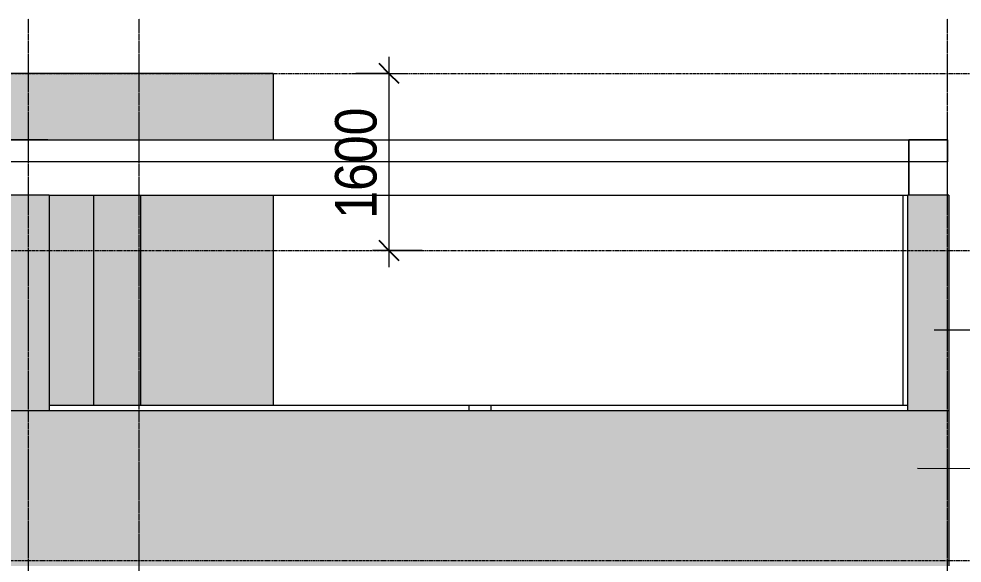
# Model space of a CAD drawing. Header units: millimetres. Extents: x 9199 to 175431, y -4466 to 35300.
# Drawn here: x 155514 to 164032, y 29375 to 34292 of the extents above; entities that cross this region are included whole.
import ezdxf

# ---------------------------------------------------------------- set-up
doc = ezdxf.new("R2010")
doc.units = ezdxf.units.MM
doc.linetypes.add('Centre', pattern=[31.75, 6.35, -4.7625, 15.875, -4.7625])
doc.linetypes.add('Grid Line', pattern=[22.225, 12.7, -3.175, 3.175, -3.175])
for name, color, linetype, lineweight in [('0-2', 250, 'Continuous', 5), ('A-ANNO-DIMS', 211, 'Continuous', 9), ('A-ANNO-DIMS-150', 211, 'Continuous', 9), ('A-FLOR-1', 7, 'Continuous', 9), ('A-FLOR-LEVL-2', 51, 'Centre', 9), ('A-WALL', 113, 'Continuous', 9), ('A-WALL-IDEN', 211, 'Continuous', 9), ('A-WALL-PATT-2', 111, 'Continuous', 5), ('I-WALL', 2, 'Continuous', 9), ('S-BEAM-1', 7, 'Continuous', 9), ('S-COLS', 52, 'Continuous', 9), ('S-COLS-1', 7, 'Continuous', 9), ('S-GRID-1', 1, 'Grid Line', 9)]:
    doc.layers.add(name, color=color, linetype=linetype, lineweight=lineweight)
doc.styles.add('UTM Avo', font='', dxfattribs={"width": 0.9, "height": 375})
doc.styles.get('UTM Avo').set_extended_font_data('UTM Avo')
doc.dimstyles.new('1_Dim_chi_tiet_2_5', dxfattribs={"dimscale": 304.8, "dimtxt": 374.737856, "dimasz": 0.590551, "dimexe": 0.492126, "dimexo": 0.0625, "dimgap": 0.049213, "dimtad": 1, "dimdec": 0, "dimrnd": 5, "dimzin": 0, "dimdsep": 46, "dimtxsty": 'UTM Avo', "dimblk1": 'OBLIQUE', "dimblk2": 'OBLIQUE', "dimsah": 1, "dimcen": 0.09, "dimdle": 0.492126, "dimazin": 0, "dimtfac": 1, "dimtdec": 4, "dimtix": 1, "dimtmove": 0, "dimatfit": 3, "dimfxl": 0.984252, "dimfxlon": 1, "dimtvp": 1, "dimtolj": 1, "dimtzin": 0, "dimarcsym": 2})

# ---------------------------------------------------------------- blocks, each defined once
blk = doc.blocks.new('NCV_TKTC_KET CAU_rvt-2-TKCS_MẶT ĐỨNG HƯỚNG TÂY')
at = {"layer": 'A-FLOR-1'}
for p, q in [((-33076.9, 33200), (-17237.4, 33200)), ((-17237.4, 33200), (-17237.4, 33000)), ((-17237.4, 33000), (-33076.9, 33000))]:
    blk.add_line(p, q, dxfattribs=at)
at = {"layer": 'S-BEAM-1'}
for p, q in [((-25361.9, 33200), (-17586.9, 33200)), ((-17586.9, 32700), (-17586.9, 33200)), ((-25351.9, 32700), (-17596.9, 32700))]:
    blk.add_line(p, q, dxfattribs=at)
at = {"layer": 'S-COLS-1'}
for p, q in [((-25361.9, 33200), (-25711.9, 33200)), ((-17586.9, 33200), (-17586.9, 32700)), ((-17236.9, 33200), (-17586.9, 33200)), ((-17236.9, 32700), (-17236.9, 33200)), ((-17636.9, 30800), (-17636.9, 32700))]:
    blk.add_line(p, q, dxfattribs=at)
blk = doc.blocks.new('G1_SOF - BO TRU - 200x200-3061822-TKCS_MẶT ĐỨNG HƯỚNG TÂY')
at = {"layer": 'S-COLS'}
for p, q in [((-41361.9, 30800), (-41361.9, 30750)), ((-41161.9, 30800), (-41361.9, 30800)), ((-41161.9, 30800), (-41161.9, 30750))]:
    blk.add_line(p, q, dxfattribs=at)
blk = doc.blocks.new('DIMBLOCK72-TKCS_MẶT ĐỨNG HƯỚNG TÂY')
at = {"layer": 'A-ANNO-DIMS-150'}
for p, q in [((158856.4, 33950), (158856.4, 32050)), ((158556.4, 33800), (159006.4, 33800)), ((158856.4, 33800), (158556.4, 33800)), ((159156.4, 32200), (158706.4, 32200)), ((158856.4, 32200), (159156.4, 32200))]:
    blk.add_line(p, q, dxfattribs=at)
at = {"layer": 'A-ANNO-DIMS-150', "lineweight": 25}
for p, q in [((158856.4, 33800), (158766.4, 33890)), ((158856.4, 33800), (158946.4, 33710)), ((158856.4, 32200), (158766.4, 32290)), ((158856.4, 32200), (158946.4, 32110))]:
    blk.add_line(p, q, dxfattribs=at)
at = {"layer": 'A-ANNO-DIMS-150', "color": 0, "insert": (158369.2, 32486.5), "char_height": 375, "width": 1232.471, "attachment_point": 1, "rotation": 90, "line_spacing_factor": 1.110334, "style": 'UTM Avo'}
blk.add_mtext('1600', dxfattribs=at)
blk = doc.blocks.new('_Oblique')
at = {"color": 0, "linetype": 'ByBlock', "lineweight": -2}
blk.add_line((-0.5, -0.5), (0.5, 0.5), dxfattribs=at)

msp = doc.modelspace()

# ---------------------------------------------------------------- hatches: boundary and pattern name
at = {"layer": 'A-WALL-PATT-2'}
for points in [[(148061.2, 33200), (157800.8, 33200), (157800.8, 33800), (148061.2, 33800)], [(157810.8, 33200), (157810.8, 33800), (157800.8, 33800), (157800.8, 33200)], [(155776.2, 30750), (155776.2, 32700), (155426.2, 32700), (155426.2, 30750)], [(155786.2, 30750), (155786.2, 32700), (155776.2, 32700), (155776.2, 30750)], [(156201.2, 30800), (156201.2, 32700), (156191.2, 32700), (156191.2, 30800)], [(156601.2, 30800), (156601.2, 32700), (156201.2, 32700), (156201.2, 30800)], [(156611.2, 30800), (156611.2, 32700), (156601.2, 32700), (156601.2, 30800)], [(157800.8, 30800), (157800.8, 32700), (156611.2, 32700), (156611.2, 30800)], [(157810.8, 30800), (157810.8, 32700), (157800.8, 32700), (157800.8, 30800)], [(163551.2, 30750), (163551.2, 32700), (163541.2, 32700), (163541.2, 30750)], [(163901.2, 30750), (163901.2, 32700), (163551.2, 32700), (163551.2, 30750)], [(163911.2, 30750), (163911.2, 32700), (163901.2, 32700), (163901.2, 30750)], [(134239.9, 29350), (163901.2, 29350), (163901.2, 30750), (102901.2, 30750), (102901.2, 29350), (132123.6, 29350)], [(163911.2, 29350), (163911.2, 30750), (163901.2, 30750), (163901.2, 29350)]]:
    msp.add_hatch(color=256, dxfattribs=at).paths.add_polyline_path(points)
h = msp.add_hatch(color=256, dxfattribs=at)
h.paths.add_polyline_path([(152920.2, 31614), (153024.4, 31612.4), (153024.2, 31603.3), (153024.1, 31600.5), (152919.2, 31602.2), (152915.1, 31607.5), (152919.9, 31613.6)])
h.paths.add_polyline_path([(152801.2, 30800), (152801.2, 31600), (152894.6, 31601), (152895.5, 31614), (152917.8, 31612.8), (152911, 31609), (152912, 31607.5), (152912, 31604.7), (152913.8, 31604.4), (152920.2, 31601), (153891.2, 31600), (153891.2, 30800), (155416.2, 30800), (155416.2, 32700), (147660.9, 32700), (147660.9, 30800), (151650.9, 30800)])
h.paths.add_polyline_path([(156191.2, 30800), (156191.2, 32700), (155786.2, 32700), (155786.2, 30800)])
h.paths.add_polyline_path([(153226.2, 31600.5), (153224.1, 31600.5), (153224.3, 31605.1), (153225.6, 31605.8), (153225.3, 31608.8), (153223.6, 31609.3), (153223.6, 31614.5), (153216.4, 31615.5), (153216.4, 31618.5), (153253.6, 31618.5), (153253.6, 31615.5), (153240.7, 31614.5), (153238.5, 31600.5), (153226.4, 31600.5)])
h.paths.add_polyline_path([(153042, 31602.3), (153024.6, 31603.3), (153024.6, 31611.7), (153024.9, 31612.7), (153041.8, 31611), (153042, 31603.3), (153042.1, 31602.3)])
h.paths.add_polyline_path([(153043.1, 31602.5), (153041.9, 31605), (153042.7, 31612.3), (153043.1, 31612.5), (153208.9, 31610), (153207.8, 31606.7), (153210.2, 31604), (153207.8, 31603.5), (153071.1, 31602.7)])
h.paths.add_polyline_path([(153211, 31603.5), (153211, 31611.5), (153218.2, 31611), (153220, 31607.5), (153217.9, 31603.5)])
h.paths.add_polyline_path([(153208.1, 31615.5), (153190.4, 31615.5), (153190.4, 31618.5), (153209.7, 31618.5), (153209.2, 31615.5)])
h.paths.add_polyline_path([(153237.2, 31615.5), (153237.2, 31617.5), (153232.9, 31617.5), (153232.9, 31615.5)])
h.paths.add_polyline_path([(153260.4, 31615.5), (153260.4, 31618.5), (153279.6, 31618.5), (153279.6, 31615.5)])
h.paths.add_polyline_path([(153215.3, 31615.5), (153210.1, 31615.5), (153211, 31618.5), (153215.3, 31618.5)])
h.paths.add_polyline_path([(153254.8, 31615.5), (153254.8, 31618.5), (153260, 31618.5), (153260, 31615.5)])

# ---------------------------------------------------------------- linework, layer by layer
at = {"layer": 'A-FLOR-LEVL-2'}
for p, q in [((96540.4, 33800), (171939.1, 33800)), ((96540.4, 32200), (171939.1, 32200)), ((96540.4, 29400), (171939.1, 29400))]:
    msp.add_line(p, q, dxfattribs=at)
at = {"layer": 'A-WALL'}
for p, q in [((155786.2, 32700), (155416.2, 32700)), ((155786.2, 32700), (155786.2, 30750)), ((156191.2, 30800), (156191.2, 32700)), ((156611.2, 32700), (156611.2, 30800)), ((163541.2, 30750), (163541.2, 32700)), ((163911.2, 32700), (163541.2, 32700)), ((163911.2, 32700), (163911.2, 30750)), ((163541.2, 30800), (155786.2, 30800)), ((163551.2, 30750), (163541.2, 30750))]:
    msp.add_line(p, q, dxfattribs=at)
at = {"layer": 'A-WALL-IDEN'}
for p, q in [((163781.3, 31483), (164793.6, 31483)), ((163630.5, 30232.1), (165043.6, 30230.6))]:
    msp.add_line(p, q, dxfattribs=at)
at = {"layer": 'I-WALL'}
for p, q in [((157810.8, 33800), (143341.2, 33800)), ((157810.8, 33800), (157810.8, 33200)), ((157810.8, 32700), (157810.8, 30800)), ((163541.2, 30750), (135626.2, 30750)), ((163911.2, 30750), (163551.2, 30750)), ((163911.2, 30750), (163911.2, 29350))]:
    msp.add_line(p, q, dxfattribs=at)
at = {"layer": 'S-GRID-1'}
for p, q in [((155601.2, 30542.5), (155601.2, 34292.5)), ((156601.2, 30542.5), (156601.2, 34292.5)), ((163901.2, 30542.5), (163901.2, 34292.5)), ((155601.2, 634.2), (155601.2, 30542.5)), ((156601.2, 2539.2), (156601.2, 30542.5)), ((163901.2, 634.2), (163901.2, 30542.5))]:
    msp.add_line(p, q, dxfattribs=at)

# ---------------------------------------------------------------- block references
at = {"layer": '0-2'}
msp.add_blockref('NCV_TKTC_KET CAU_rvt-2-TKCS_MẶT ĐỨNG HƯỚNG TÂY', (181138.2, 0), dxfattribs=at)
at = {"layer": 'S-COLS'}
msp.add_blockref('G1_SOF - BO TRU - 200x200-3061822-TKCS_MẶT ĐỨNG HƯỚNG TÂY', (200938.2, 0), dxfattribs=at)

# ---------------------------------------------------------------- dimensions: what is measured, and where the dimension line sits
at = {"layer": 'A-ANNO-DIMS'}
dim = msp.add_linear_dim(base=(158856.4, 32200), p1=(158556.4, 33800), p2=(159156.4, 32200), angle=90, dimstyle='1_Dim_chi_tiet_2_5', override={"dimpost": '<>', "dimfxl": 1708.800749}, dxfattribs=at)
dim.commit()
dim.dimension.update_dxf_attribs({"geometry": 'DIMBLOCK72-TKCS_MẶT ĐỨNG HƯỚNG TÂY', "text_midpoint": (158647.3, 33000)})

doc.saveas('drawing.dxf')
